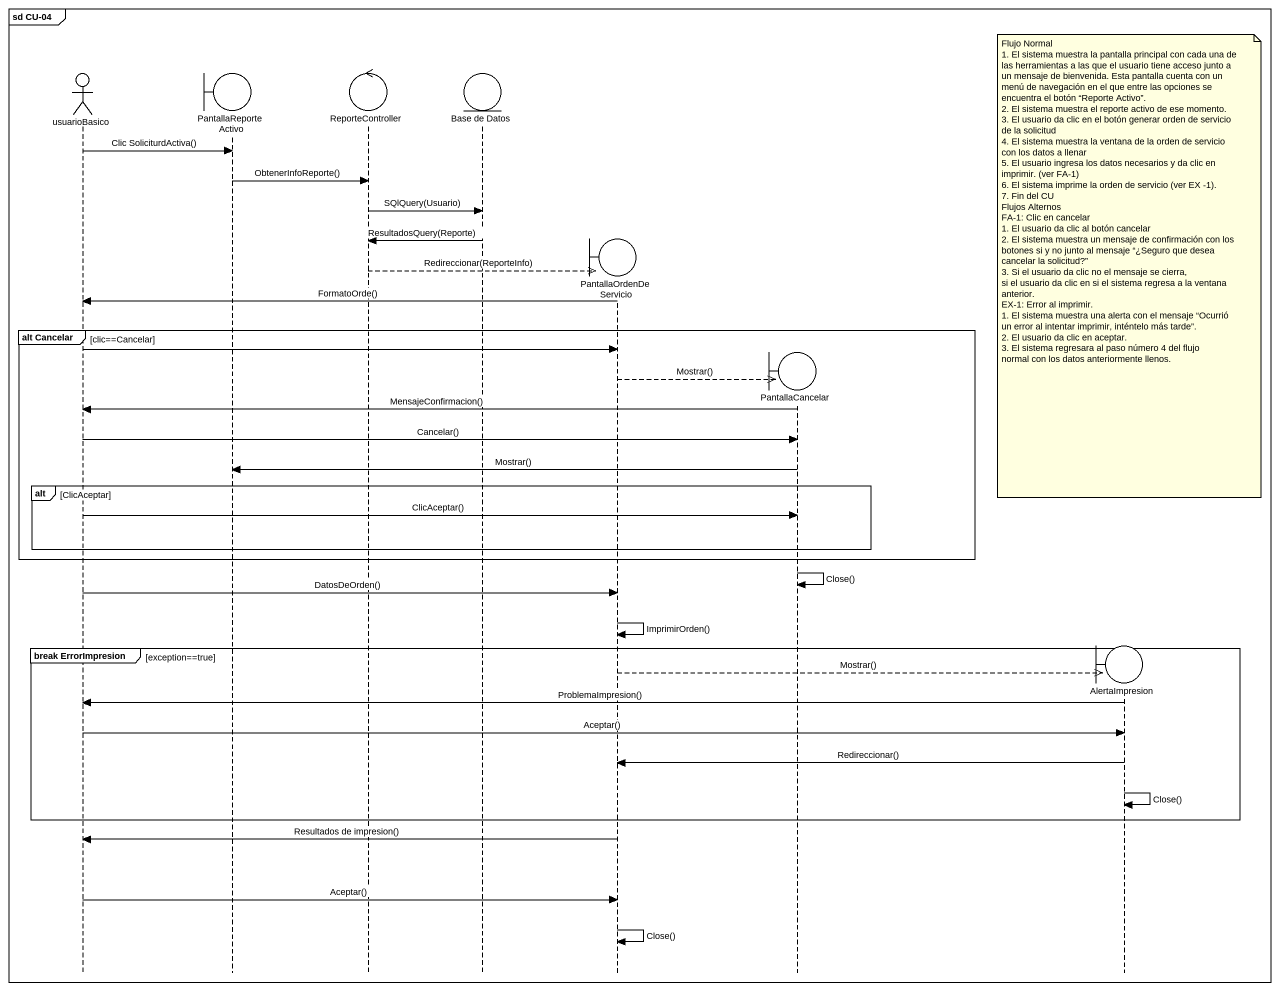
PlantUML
@startuml
mainframe sd CU-04
hide footbox
actor usuarioBasico
boundary PantallaReporteActivo
control ReporteController
entity "Base de Datos" as Base_de_Datos
boundary PantallaOrdenDeServicio
boundary PantallaCancelar
boundary AlertaImpresion

usuarioBasico -> PantallaReporteActivo : Clic SoliciturdActiva()
PantallaReporteActivo -> ReporteController : ObtenerInfoReporte()
ReporteController -> Base_de_Datos : SQlQuery(Usuario)
Base_de_Datos -> ReporteController : ResultadosQuery(Reporte)
note over AlertaImpresion
  Flujo Normal
  1. El sistema muestra la pantalla principal con cada una de las herramientas a las que el usuario tiene acceso junto a un mensaje de bienvenida. Esta pantalla cuenta con un menú de navegación en el que entre las opciones se encuentra el botón “Reporte Activo”.
  2. El sistema muestra el reporte activo de ese momento.
  3. El usuario da clic en el botón generar orden de servicio de la solicitud
  4. El sistema muestra la ventana de la orden de servicio con los datos a llenar
  5. El usuario ingresa los datos necesarios y da clic en imprimir. (ver FA-1)
  6. El sistema imprime la orden de servicio (ver EX -1).
  7. Fin del CU
  Flujos Alternos
  FA-1: Clic en cancelar
  1. El usuario da clic al botón cancelar
  2. El sistema muestra un mensaje de confirmación con los botones si y no junto al mensaje “¿Seguro que desea cancelar la solicitud?”
  3. Si el usuario da clic no el mensaje se cierra,
  si el usuario da clic en si el sistema regresa a la ventana anterior.
  EX-1: Error al imprimir.
  1. El sistema muestra una alerta con el mensaje “Ocurrió un error al intentar imprimir, inténtelo más tarde”.
  2. El usuario da clic en aceptar.
  3. El sistema regresara al paso número 4 del flujo
  normal con los datos anteriormente llenos.
end note
ReporteController -->> PantallaOrdenDeServicio ** : Redireccionar(ReporteInfo)
PantallaOrdenDeServicio -> usuarioBasico : FormatoOrde()
group alt Cancelar [clic==Cancelar]
  usuarioBasico -> PantallaOrdenDeServicio
  PantallaOrdenDeServicio -->> PantallaCancelar ** : Mostrar()
  PantallaCancelar -> usuarioBasico : MensajeConfirmacion()
  usuarioBasico -> PantallaCancelar : Cancelar()
  PantallaCancelar -> PantallaReporteActivo : Mostrar()
  alt ClicAceptar
    usuarioBasico -> PantallaCancelar : ClicAceptar()
  end
end
PantallaCancelar -> PantallaCancelar : Close()
usuarioBasico -> PantallaOrdenDeServicio : DatosDeOrden()
PantallaOrdenDeServicio -> PantallaOrdenDeServicio : ImprimirOrden()
group break ErrorImpresion [exception==true]
  PantallaOrdenDeServicio -->> AlertaImpresion ** : Mostrar()
  AlertaImpresion -> usuarioBasico : ProblemaImpresion()
  usuarioBasico -> AlertaImpresion : Aceptar()
  AlertaImpresion -> PantallaOrdenDeServicio : Redireccionar()
  AlertaImpresion -> AlertaImpresion : Close()
end
PantallaOrdenDeServicio -> usuarioBasico : Resultados de impresion()
usuarioBasico -> PantallaOrdenDeServicio : Aceptar()
PantallaOrdenDeServicio -> PantallaOrdenDeServicio : Close()
@enduml
